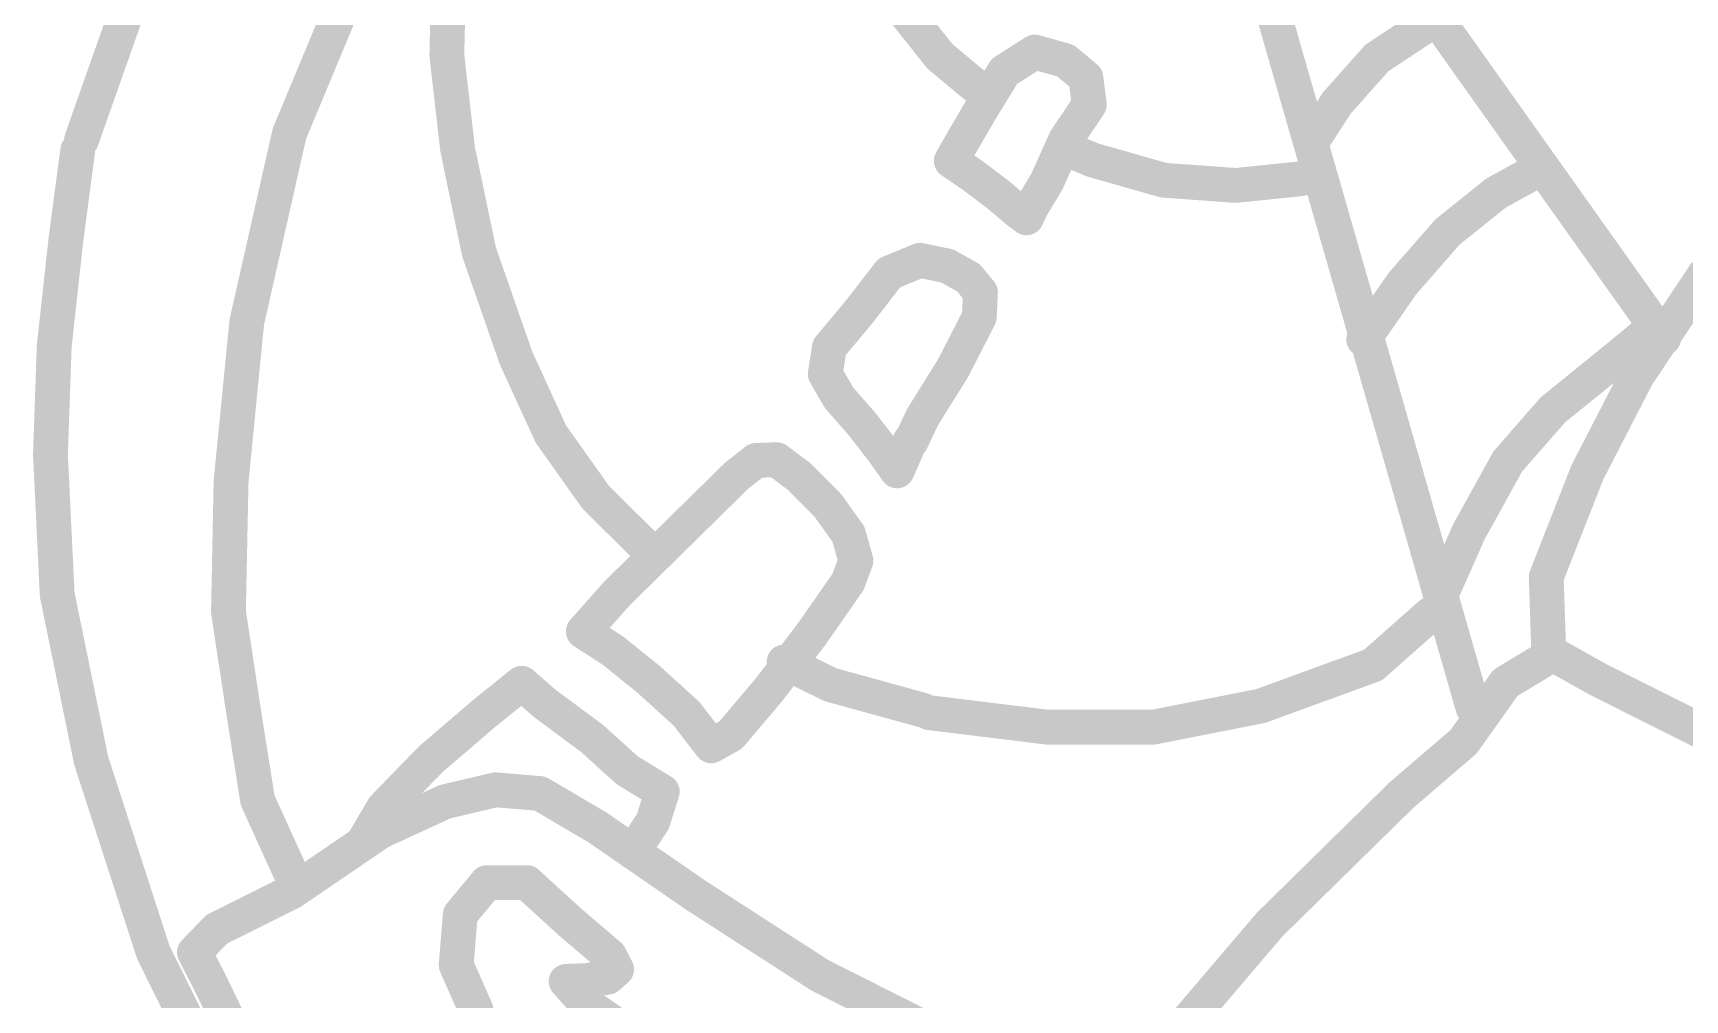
# Model space of a CAD drawing. Extents: x 28 to 177, y 60 to 80.
# Drawn here: x 101.93 to 105.544, y 64.144 to 66.26 of the extents above; entities that cross this region are included whole.
import ezdxf

# ---------------------------------------------------------------- set-up
doc = ezdxf.new("R2010")
doc.units = 0
doc.header["$MEASUREMENT"] = 0
doc.layers.add('MECHANICAL4', color=56, linetype='CONTINUOUS')

msp = doc.modelspace()

# ---------------------------------------------------------------- linework, layer by layer
at = {"layer": 'MECHANICAL4', "const_width": 0.0762}
for points in [[(104.629001, 66.814692), (105.497846, 65.591873)], [(104.512008, 66.762521), (105.0806, 64.783988)], [(102.835672, 66.210617), (102.8414, 66.460896)], [(102.036372, 66.025565), (102.174637, 66.41769)], [(102.491248, 66.039421), (102.619696, 66.347574)], [(103.827237, 66.318224), (103.914778, 66.208178)], [(104.95788, 66.262788), (104.998787, 66.288874)], [(104.870339, 66.204915), (104.95788, 66.262788)], [(102.835672, 66.210617), (102.859408, 66.004369)], [(104.055494, 66.175565), (104.121763, 66.217957)], [(104.121763, 66.217957), (104.188844, 66.199212)], [(103.914778, 66.208178), (103.999043, 66.138062)], [(104.006409, 66.095669), (104.055494, 66.175565)], [(104.188844, 66.199212), (104.23384, 66.161709)], [(104.78281, 66.106274), (104.870339, 66.204915)], [(104.23384, 66.161709), (104.241206, 66.10301)], [(104.18967, 66.026378), (104.241206, 66.10301)], [(104.727997, 66.021488), (104.78281, 66.106274)], [(103.959774, 66.015786), (104.006409, 66.095669)], [(102.397979, 65.626925), (102.491248, 66.039421)], [(102.002018, 65.805461), (102.028193, 66.002743)], [(102.861859, 65.992964), (102.906043, 65.781001)], [(103.939327, 65.979909), (103.959774, 66.015786)], [(104.148763, 65.935078), (104.18967, 66.026378)], [(104.2003, 66.00193), (104.249385, 65.981547)], [(103.939327, 65.979909), (103.985949, 65.948121)], [(104.249385, 65.981547), (104.40402, 65.937516)], [(105.130511, 65.908992), (105.229495, 65.963615)], [(103.985949, 65.948121), (104.039949, 65.907354)], [(104.114397, 65.878017), (104.148763, 65.935078)], [(104.40402, 65.937516), (104.561907, 65.926111)], [(104.561907, 65.926111), (104.704261, 65.94078)], [(104.704261, 65.94078), (104.741904, 65.954648)], [(104.039949, 65.907354), (104.086584, 65.868225)], [(105.024974, 65.824207), (105.130511, 65.908992)], [(104.086584, 65.868225), (104.103767, 65.855182)], [(104.103767, 65.855182), (104.114397, 65.878017)], [(104.925978, 65.710897), (105.024974, 65.824207)], [(101.976657, 65.57394), (102.002018, 65.805461)], [(102.906043, 65.781001), (102.98703, 65.548667)], [(103.803513, 65.734532), (103.870595, 65.762256)], [(103.870595, 65.762256), (103.930323, 65.750026)], [(103.930323, 65.750026), (103.976957, 65.72394)], [(103.73807, 65.649747), (103.803513, 65.734532)], [(103.976957, 65.72394), (104.003132, 65.692139)], [(104.841713, 65.589422), (104.925978, 65.710897)], [(105.438931, 65.5079), (105.591102, 65.736983)], [(104.000681, 65.638342), (104.003132, 65.692139)], [(103.672615, 65.571489), (103.73807, 65.649747)], [(103.943417, 65.526658), (104.000681, 65.638342)], [(102.363626, 65.278018), (102.397979, 65.626925)], [(105.36367, 65.522582), (105.479837, 65.617959)], [(101.968465, 65.336704), (101.976657, 65.57394)], [(103.663623, 65.513615), (103.672615, 65.571489)], [(102.98703, 65.548667), (103.063116, 65.382361)], [(103.876323, 65.419051), (103.943417, 65.526658)], [(105.255682, 65.435345), (105.36367, 65.522582)], [(103.663623, 65.513615), (103.693887, 65.461431)], [(105.330942, 65.298389), (105.438931, 65.5079)], [(103.693887, 65.461431), (103.743798, 65.40437)], [(103.851786, 65.366867), (103.876323, 65.419051)], [(105.156686, 65.322036), (105.255682, 65.435345)], [(103.063116, 65.382361), (103.162113, 65.242953)], [(103.743798, 65.40437), (103.788794, 65.346496)], [(103.788794, 65.346496), (103.820697, 65.301652)], [(103.820697, 65.301652), (103.850148, 65.368505)], [(101.968465, 65.336704), (101.983197, 65.031003)], [(103.469719, 65.291061), (103.512264, 65.324474)], [(103.512264, 65.324474), (103.55726, 65.326113)], [(103.55726, 65.326113), (103.607171, 65.28861)], [(105.071596, 65.16796), (105.156686, 65.322036)], [(102.357898, 64.9935), (102.363626, 65.278018)], [(103.208747, 65.034267), (103.469719, 65.291061)], [(103.607171, 65.28861), (103.669338, 65.225833)], [(105.24095, 65.069319), (105.330942, 65.298389)], [(103.162113, 65.242953), (103.264373, 65.141874)], [(103.669338, 65.225833), (103.714334, 65.16307)], [(103.714334, 65.16307), (103.730704, 65.105183)], [(105.013519, 65.036705), (105.071596, 65.16796)], [(103.713521, 65.058714), (103.730704, 65.105183)], [(103.633346, 64.943779), (103.713521, 65.058714)], [(105.24095, 65.069319), (105.246678, 64.900561)], [(101.983197, 65.031003), (102.057644, 64.667414)], [(103.134287, 64.950294), (103.208747, 65.034267)], [(102.357898, 64.9935), (102.392251, 64.766868)], [(104.86216, 64.876926), (104.987331, 64.987797)], [(103.134287, 64.950294), (103.199743, 64.907902)], [(103.540077, 64.822304), (103.633346, 64.943779)], [(103.199743, 64.907902), (103.277467, 64.845138)], [(103.573618, 64.883454), (103.675066, 64.833721)], [(104.616733, 64.787252), (104.86216, 64.876926)], [(105.151784, 64.837798), (105.255682, 64.900561)], [(105.255682, 64.900561), (105.354666, 64.845138)], [(102.917485, 64.770945), (102.999299, 64.836985)], [(102.999299, 64.836985), (103.050022, 64.792954)], [(103.277467, 64.845138), (103.360093, 64.770132)], [(105.060153, 64.708994), (105.151784, 64.837798)], [(105.354666, 64.845138), (105.637736, 64.703279)], [(103.456626, 64.723663), (103.540077, 64.822304)], [(103.675066, 64.833721), (103.876323, 64.778285)], [(102.392251, 64.766868), (102.421715, 64.581004)], [(102.800493, 64.670678), (102.917485, 64.770945)], [(103.050022, 64.792954), (103.153108, 64.716335)], [(103.360093, 64.770132), (103.414093, 64.700028)], [(103.891055, 64.772583), (104.150401, 64.740782)], [(104.381109, 64.740782), (104.616733, 64.787252)], [(104.150401, 64.740782), (104.381109, 64.740782)], [(103.153108, 64.716335), (103.230832, 64.646218)], [(103.414093, 64.700028), (103.456626, 64.723663)], [(104.924339, 64.592421), (105.060153, 64.708994)], [(102.057644, 64.667414), (102.193458, 64.248391)], [(102.69742, 64.564697), (102.800493, 64.670678)], [(103.230832, 64.646218), (103.306918, 64.599749)], [(102.831582, 64.57774), (102.942034, 64.603826)], [(102.942034, 64.603826), (103.039393, 64.595672)], [(103.039393, 64.595672), (103.165377, 64.521491)], [(103.286458, 64.534534), (103.306918, 64.599749)], [(104.748444, 64.419587), (104.924339, 64.592421)], [(102.421715, 64.581004), (102.503516, 64.400841)], [(102.658151, 64.497857), (102.69742, 64.564697)], [(102.690054, 64.512525), (102.831582, 64.57774)], [(102.496163, 64.380458), (102.690054, 64.512525)], [(103.165377, 64.521491), (103.380553, 64.373117)], [(103.242288, 64.467694), (103.286458, 64.534534)], [(104.636367, 64.309541), (104.748444, 64.419587)], [(102.332536, 64.298937), (102.496163, 64.380458)], [(102.865136, 64.330737), (102.923213, 64.400841)], [(102.923213, 64.400841), (103.010754, 64.400841)], [(103.010754, 64.400841), (103.106474, 64.313605)], [(103.380553, 64.373117), (103.652168, 64.197845)], [(102.856132, 64.220679), (102.865136, 64.330737)], [(102.283451, 64.248391), (102.332536, 64.298937)], [(103.106474, 64.313605), (103.191564, 64.241063)], [(104.433472, 64.071492), (104.636367, 64.309541)], [(102.193458, 64.248391), (102.370992, 63.888879)], [(102.283451, 64.248391), (102.316991, 64.183176)], [(103.191564, 64.241063), (103.207109, 64.2109)], [(102.856132, 64.220679), (102.899489, 64.122038)], [(103.096657, 64.184814), (103.141653, 64.18644)], [(103.096657, 64.184814), (103.142478, 64.133443)], [(103.141653, 64.18644), (103.187475, 64.193781)], [(103.187475, 64.193781), (103.207109, 64.2109)], [(103.652168, 64.197845), (104.00477, 64.020134)], [(102.316991, 64.183176), (102.363626, 64.086986)], [(103.142478, 64.133443), (103.227556, 64.074756)]]:
    msp.add_lwpolyline(points, dxfattribs=at)
at = {"layer": 'MECHANICAL4'}
for points, const_width in [([(104.979737, 66.288874, 1), (105.017837, 66.288874, 1)], 0.0381), ([(104.979742, 66.288879, 1), (105.017832, 66.288879, 1)], 0.038092), ([(104.93883, 66.262788, 1), (104.97693, 66.262788, 1)], 0.0381), ([(104.93883, 66.262788, 1), (104.97693, 66.262788, 1)], 0.0381), ([(104.93883, 66.262788, 1), (104.97693, 66.262788, 1)], 0.0381), ([(104.93883, 66.262788, 1), (104.97693, 66.262788, 1)], 0.0381), ([(102.816622, 66.210617, 1), (102.854722, 66.210617, 1)], 0.0381), ([(102.816622, 66.210617, 1), (102.854722, 66.210617, 1)], 0.0381), ([(102.816622, 66.210617, 1), (102.854722, 66.210617, 1)], 0.0381), ([(102.816622, 66.210617, 1), (102.854722, 66.210617, 1)], 0.0381), ([(104.102713, 66.217957, 1), (104.140813, 66.217957, 1)], 0.0381), ([(104.102713, 66.217957, 1), (104.140813, 66.217957, 1)], 0.0381), ([(104.102713, 66.217957, 1), (104.140813, 66.217957, 1)], 0.0381), ([(104.102713, 66.217957, 1), (104.140813, 66.217957, 1)], 0.0381), ([(103.895728, 66.208178, 1), (103.933828, 66.208178, 1)], 0.0381), ([(103.895728, 66.208178, 1), (103.933828, 66.208178, 1)], 0.0381), ([(103.895728, 66.208178, 1), (103.933828, 66.208178, 1)], 0.0381), ([(103.895728, 66.208178, 1), (103.933828, 66.208178, 1)], 0.0381), ([(104.036444, 66.175565, 1), (104.074544, 66.175565, 1)], 0.0381), ([(104.036444, 66.175565, 1), (104.074544, 66.175565, 1)], 0.0381), ([(104.036444, 66.175565, 1), (104.074544, 66.175565, 1)], 0.0381), ([(104.036444, 66.175565, 1), (104.074544, 66.175565, 1)], 0.0381), ([(104.169794, 66.199212, 1), (104.207894, 66.199212, 1)], 0.0381), ([(104.169794, 66.199212, 1), (104.207894, 66.199212, 1)], 0.0381), ([(104.169794, 66.199212, 1), (104.207894, 66.199212, 1)], 0.0381), ([(104.169794, 66.199212, 1), (104.207894, 66.199212, 1)], 0.0381), ([(104.851289, 66.204915, 1), (104.889389, 66.204915, 1)], 0.0381), ([(104.851289, 66.204915, 1), (104.889389, 66.204915, 1)], 0.0381), ([(104.851289, 66.204915, 1), (104.889389, 66.204915, 1)], 0.0381), ([(104.851289, 66.204915, 1), (104.889389, 66.204915, 1)], 0.0381), ([(103.979993, 66.138062, 1), (104.018093, 66.138062, 1)], 0.0381), ([(103.979993, 66.138062, 1), (104.018093, 66.138062, 1)], 0.0381), ([(104.21479, 66.161709, 1), (104.25289, 66.161709, 1)], 0.0381), ([(104.21479, 66.161709, 1), (104.25289, 66.161709, 1)], 0.0381), ([(104.21479, 66.161709, 1), (104.25289, 66.161709, 1)], 0.0381), ([(104.21479, 66.161709, 1), (104.25289, 66.161709, 1)], 0.0381), ([(104.222156, 66.10301, 1), (104.260256, 66.10301, 1)], 0.0381), ([(104.222156, 66.10301, 1), (104.260256, 66.10301, 1)], 0.0381), ([(104.222156, 66.10301, 1), (104.260256, 66.10301, 1)], 0.0381), ([(104.222156, 66.10301, 1), (104.260256, 66.10301, 1)], 0.0381), ([(104.76376, 66.106274, 1), (104.80186, 66.106274, 1)], 0.0381), ([(104.76376, 66.106274, 1), (104.80186, 66.106274, 1)], 0.0381), ([(104.76376, 66.106274, 1), (104.80186, 66.106274, 1)], 0.0381), ([(104.76376, 66.106274, 1), (104.80186, 66.106274, 1)], 0.0381), ([(103.987359, 66.095669, 1), (104.025459, 66.095669, 1)], 0.0381), ([(103.987359, 66.095669, 1), (104.025459, 66.095669, 1)], 0.0381), ([(103.987359, 66.095669, 1), (104.025459, 66.095669, 1)], 0.0381), ([(103.987359, 66.095669, 1), (104.025459, 66.095669, 1)], 0.0381), ([(102.472198, 66.039421, 1), (102.510298, 66.039421, 1)], 0.0381), ([(102.472198, 66.039421, 1), (102.510298, 66.039421, 1)], 0.0381), ([(102.472198, 66.039421, 1), (102.510298, 66.039421, 1)], 0.0381), ([(102.472198, 66.039421, 1), (102.510298, 66.039421, 1)], 0.0381), ([(102.009143, 66.002743, 1), (102.047243, 66.002743, 1)], 0.0381), ([(102.009143, 66.002743, 1), (102.047243, 66.002743, 1)], 0.0381), ([(102.017322, 66.025565, 1), (102.055422, 66.025565, 1)], 0.0381), ([(102.017322, 66.025565, 1), (102.055422, 66.025565, 1)], 0.0381), ([(102.840358, 66.004369, 1), (102.878458, 66.004369, 1)], 0.0381), ([(102.840358, 66.004369, 1), (102.878458, 66.004369, 1)], 0.0381), ([(102.842809, 65.992964, 1), (102.880909, 65.992964, 1)], 0.0381), ([(102.842814, 65.992957, 1), (102.880904, 65.992957, 1)], 0.038092), ([(103.940724, 66.015786, 1), (103.978824, 66.015786, 1)], 0.0381), ([(103.940724, 66.015786, 1), (103.978824, 66.015786, 1)], 0.0381), ([(103.940724, 66.015786, 1), (103.978824, 66.015786, 1)], 0.0381), ([(103.940724, 66.015786, 1), (103.978824, 66.015786, 1)], 0.0381), ([(104.17062, 66.026378, 1), (104.20872, 66.026378, 1)], 0.0381), ([(104.17062, 66.026378, 1), (104.20872, 66.026378, 1)], 0.0381), ([(104.17062, 66.026378, 1), (104.20872, 66.026378, 1)], 0.0381), ([(104.17062, 66.026378, 1), (104.20872, 66.026378, 1)], 0.0381), ([(104.18125, 66.00193, 1), (104.21935, 66.00193, 1)], 0.0381), ([(104.18125, 66.00193, 1), (104.21935, 66.00193, 1)], 0.0381), ([(104.708947, 66.021488, 1), (104.747047, 66.021488, 1)], 0.0381), ([(104.708947, 66.021488, 1), (104.747047, 66.021488, 1)], 0.0381), ([(103.920277, 65.979909, 1), (103.958377, 65.979909, 1)], 0.0381), ([(103.920277, 65.979909, 1), (103.958377, 65.979909, 1)], 0.0381), ([(103.920277, 65.979909, 1), (103.958377, 65.979909, 1)], 0.0381), ([(103.920277, 65.979909, 1), (103.958377, 65.979909, 1)], 0.0381), ([(104.230335, 65.981547, 1), (104.268435, 65.981547, 1)], 0.0381), ([(104.230335, 65.981547, 1), (104.268435, 65.981547, 1)], 0.0381), ([(104.230335, 65.981547, 1), (104.268435, 65.981547, 1)], 0.0381), ([(104.230335, 65.981547, 1), (104.268435, 65.981547, 1)], 0.0381), ([(105.210445, 65.963615, 1), (105.248545, 65.963615, 1)], 0.0381), ([(105.210445, 65.963615, 1), (105.248545, 65.963615, 1)], 0.0381), ([(103.966899, 65.948121, 1), (104.004999, 65.948121, 1)], 0.0381), ([(103.966899, 65.948121, 1), (104.004999, 65.948121, 1)], 0.0381), ([(103.966899, 65.948121, 1), (104.004999, 65.948121, 1)], 0.0381), ([(103.966899, 65.948121, 1), (104.004999, 65.948121, 1)], 0.0381), ([(104.129713, 65.935078, 1), (104.167813, 65.935078, 1)], 0.0381), ([(104.129713, 65.935078, 1), (104.167813, 65.935078, 1)], 0.0381), ([(104.129713, 65.935078, 1), (104.167813, 65.935078, 1)], 0.0381), ([(104.129713, 65.935078, 1), (104.167813, 65.935078, 1)], 0.0381), ([(104.38497, 65.937516, 1), (104.42307, 65.937516, 1)], 0.0381), ([(104.38497, 65.937516, 1), (104.42307, 65.937516, 1)], 0.0381), ([(104.384975, 65.937521, 1), (104.423065, 65.937521, 1)], 0.038092), ([(104.384975, 65.937521, 1), (104.423065, 65.937521, 1)], 0.038092), ([(104.542857, 65.926111, 1), (104.580957, 65.926111, 1)], 0.0381), ([(104.542857, 65.926111, 1), (104.580957, 65.926111, 1)], 0.0381), ([(104.542857, 65.926111, 1), (104.580957, 65.926111, 1)], 0.0381), ([(104.542857, 65.926111, 1), (104.580957, 65.926111, 1)], 0.0381), ([(104.685211, 65.94078, 1), (104.723311, 65.94078, 1)], 0.0381), ([(104.685211, 65.94078, 1), (104.723311, 65.94078, 1)], 0.0381), ([(104.685211, 65.94078, 1), (104.723311, 65.94078, 1)], 0.0381), ([(104.685211, 65.94078, 1), (104.723311, 65.94078, 1)], 0.0381), ([(104.722854, 65.954648, 1), (104.760954, 65.954648, 1)], 0.0381), ([(104.722854, 65.954636, 1), (104.760954, 65.954636, 1)], 0.0381), ([(104.020899, 65.907354, 1), (104.058999, 65.907354, 1)], 0.0381), ([(104.020899, 65.907354, 1), (104.058999, 65.907354, 1)], 0.0381), ([(104.020904, 65.907359, 1), (104.058994, 65.907359, 1)], 0.038092), ([(104.020904, 65.907359, 1), (104.058994, 65.907359, 1)], 0.038092), ([(105.111461, 65.908992, 1), (105.149561, 65.908992, 1)], 0.0381), ([(105.111461, 65.908992, 1), (105.149561, 65.908992, 1)], 0.0381), ([(105.111461, 65.908992, 1), (105.149561, 65.908992, 1)], 0.0381), ([(105.111461, 65.908992, 1), (105.149561, 65.908992, 1)], 0.0381), ([(104.067534, 65.868225, 1), (104.105634, 65.868225, 1)], 0.0381), ([(104.067534, 65.868225, 1), (104.105634, 65.868225, 1)], 0.0381), ([(104.067534, 65.868225, 1), (104.105634, 65.868225, 1)], 0.0381), ([(104.067534, 65.868225, 1), (104.105634, 65.868225, 1)], 0.0381), ([(104.084717, 65.855182, 1), (104.122817, 65.855182, 1)], 0.0381), ([(104.084717, 65.855182, 1), (104.122817, 65.855182, 1)], 0.0381), ([(104.084717, 65.855182, 1), (104.122817, 65.855182, 1)], 0.0381), ([(104.084717, 65.855182, 1), (104.122817, 65.855182, 1)], 0.0381), ([(104.095347, 65.878017, 1), (104.133447, 65.878017, 1)], 0.0381), ([(104.095347, 65.878017, 1), (104.133447, 65.878017, 1)], 0.0381), ([(104.095347, 65.878017, 1), (104.133447, 65.878017, 1)], 0.0381), ([(104.095347, 65.878017, 1), (104.133447, 65.878017, 1)], 0.0381), ([(105.005924, 65.824207, 1), (105.044024, 65.824207, 1)], 0.0381), ([(105.005924, 65.824207, 1), (105.044024, 65.824207, 1)], 0.0381), ([(105.005924, 65.824207, 1), (105.044024, 65.824207, 1)], 0.0381), ([(105.005924, 65.824207, 1), (105.044024, 65.824207, 1)], 0.0381), ([(101.982968, 65.805461, 1), (102.021068, 65.805461, 1)], 0.0381), ([(101.982968, 65.805461, 1), (102.021068, 65.805461, 1)], 0.0381), ([(101.982968, 65.805461, 1), (102.021068, 65.805461, 1)], 0.0381), ([(101.982968, 65.805461, 1), (102.021068, 65.805461, 1)], 0.0381), ([(102.886993, 65.781001, 1), (102.925093, 65.781001, 1)], 0.0381), ([(102.886993, 65.781001, 1), (102.925093, 65.781001, 1)], 0.0381), ([(102.886993, 65.781001, 1), (102.925093, 65.781001, 1)], 0.0381), ([(102.886993, 65.781001, 1), (102.925093, 65.781001, 1)], 0.0381), ([(103.851545, 65.762256, 1), (103.889645, 65.762256, 1)], 0.0381), ([(103.851545, 65.762256, 1), (103.889645, 65.762256, 1)], 0.0381), ([(103.851545, 65.762256, 1), (103.889645, 65.762256, 1)], 0.0381), ([(103.851545, 65.762256, 1), (103.889645, 65.762256, 1)], 0.0381), ([(103.911273, 65.750026, 1), (103.949373, 65.750026, 1)], 0.0381), ([(103.911273, 65.750026, 1), (103.949373, 65.750026, 1)], 0.0381), ([(103.911273, 65.750026, 1), (103.949373, 65.750026, 1)], 0.0381), ([(103.911273, 65.750026, 1), (103.949373, 65.750026, 1)], 0.0381), ([(103.784464, 65.734532, 1), (103.822564, 65.734532, 1)], 0.0381), ([(103.784464, 65.734532, 1), (103.822564, 65.734532, 1)], 0.0381), ([(103.784464, 65.734532, 1), (103.822564, 65.734532, 1)], 0.0381), ([(103.784464, 65.734532, 1), (103.822564, 65.734532, 1)], 0.0381), ([(103.957907, 65.72394, 1), (103.996007, 65.72394, 1)], 0.0381), ([(103.957907, 65.72394, 1), (103.996007, 65.72394, 1)], 0.0381), ([(103.957907, 65.72394, 1), (103.996007, 65.72394, 1)], 0.0381), ([(103.957907, 65.72394, 1), (103.996007, 65.72394, 1)], 0.0381), ([(104.906928, 65.710897, 1), (104.945028, 65.710897, 1)], 0.0381), ([(104.906928, 65.710897, 1), (104.945028, 65.710897, 1)], 0.0381), ([(104.906928, 65.710897, 1), (104.945028, 65.710897, 1)], 0.0381), ([(104.906928, 65.710897, 1), (104.945028, 65.710897, 1)], 0.0381), ([(103.984082, 65.692139, 1), (104.022182, 65.692139, 1)], 0.0381), ([(103.984082, 65.692139, 1), (104.022182, 65.692139, 1)], 0.0381), ([(103.984082, 65.692139, 1), (104.022182, 65.692139, 1)], 0.0381), ([(103.984082, 65.692139, 1), (104.022182, 65.692139, 1)], 0.0381), ([(103.71902, 65.649747, 1), (103.75712, 65.649747, 1)], 0.0381), ([(103.71902, 65.649747, 1), (103.75712, 65.649747, 1)], 0.0381), ([(103.71902, 65.649747, 1), (103.75712, 65.649747, 1)], 0.0381), ([(103.71902, 65.649747, 1), (103.75712, 65.649747, 1)], 0.0381), ([(103.981631, 65.638342, 1), (104.019731, 65.638342, 1)], 0.0381), ([(103.981631, 65.638342, 1), (104.019731, 65.638342, 1)], 0.0381), ([(103.981631, 65.638342, 1), (104.019731, 65.638342, 1)], 0.0381), ([(103.981631, 65.638342, 1), (104.019731, 65.638342, 1)], 0.0381), ([(102.378929, 65.626925, 1), (102.417029, 65.626925, 1)], 0.0381), ([(102.378929, 65.626925, 1), (102.417029, 65.626925, 1)], 0.0381), ([(102.378929, 65.626925, 1), (102.417029, 65.626925, 1)], 0.0381), ([(102.378929, 65.626925, 1), (102.417029, 65.626925, 1)], 0.0381), ([(105.460787, 65.617959, 1), (105.498887, 65.617959, 1)], 0.0381), ([(105.460787, 65.617959, 1), (105.498887, 65.617959, 1)], 0.0381), ([(101.957607, 65.57394, 1), (101.995707, 65.57394, 1)], 0.0381), ([(101.957607, 65.57394, 1), (101.995707, 65.57394, 1)], 0.0381), ([(101.957607, 65.57394, 1), (101.995707, 65.57394, 1)], 0.0381), ([(101.957607, 65.57394, 1), (101.995707, 65.57394, 1)], 0.0381), ([(103.653565, 65.571489, 1), (103.691665, 65.571489, 1)], 0.0381), ([(103.653565, 65.571489, 1), (103.691665, 65.571489, 1)], 0.0381), ([(103.653565, 65.571489, 1), (103.691665, 65.571489, 1)], 0.0381), ([(103.653565, 65.571489, 1), (103.691665, 65.571489, 1)], 0.0381), ([(104.822663, 65.589422, 1), (104.860763, 65.589422, 1)], 0.0381), ([(104.822663, 65.589422, 1), (104.860763, 65.589422, 1)], 0.0381), ([(105.478796, 65.591873, 1), (105.516896, 65.591873, 1)], 0.0381), ([(105.478796, 65.591873, 1), (105.516896, 65.591873, 1)], 0.0381), ([(102.96798, 65.548667, 1), (103.00608, 65.548667, 1)], 0.0381), ([(102.96798, 65.548667, 1), (103.00608, 65.548667, 1)], 0.0381), ([(102.96798, 65.548667, 1), (103.00608, 65.548667, 1)], 0.0381), ([(102.96798, 65.548667, 1), (103.00608, 65.548667, 1)], 0.0381), ([(103.924367, 65.526658, 1), (103.962467, 65.526658, 1)], 0.0381), ([(103.924367, 65.526658, 1), (103.962467, 65.526658, 1)], 0.0381), ([(103.924367, 65.526658, 1), (103.962467, 65.526658, 1)], 0.0381), ([(103.924367, 65.526658, 1), (103.962467, 65.526658, 1)], 0.0381), ([(105.34462, 65.522582, 1), (105.38272, 65.522582, 1)], 0.0381), ([(105.34462, 65.522582, 1), (105.38272, 65.522582, 1)], 0.0381), ([(105.34462, 65.522582, 1), (105.38272, 65.522582, 1)], 0.0381), ([(105.34462, 65.522582, 1), (105.38272, 65.522582, 1)], 0.0381), ([(103.644573, 65.513615, 1), (103.682673, 65.513615, 1)], 0.0381), ([(103.644573, 65.513615, 1), (103.682673, 65.513615, 1)], 0.0381), ([(103.644573, 65.513615, 1), (103.682673, 65.513615, 1)], 0.0381), ([(103.644573, 65.513615, 1), (103.682673, 65.513615, 1)], 0.0381), ([(105.419881, 65.5079, 1), (105.457981, 65.5079, 1)], 0.0381), ([(105.419881, 65.5079, 1), (105.457981, 65.5079, 1)], 0.0381), ([(105.419881, 65.5079, 1), (105.457981, 65.5079, 1)], 0.0381), ([(105.419881, 65.5079, 1), (105.457981, 65.5079, 1)], 0.0381), ([(103.674837, 65.461431, 1), (103.712937, 65.461431, 1)], 0.0381), ([(103.674837, 65.461431, 1), (103.712937, 65.461431, 1)], 0.0381), ([(103.674837, 65.461431, 1), (103.712937, 65.461431, 1)], 0.0381), ([(103.674837, 65.461431, 1), (103.712937, 65.461431, 1)], 0.0381), ([(103.85727, 65.419044, 1), (103.895375, 65.419044, 1)], 0.038108), ([(103.85727, 65.419044, 1), (103.895375, 65.419044, 1)], 0.038108), ([(103.857273, 65.419051, 1), (103.895373, 65.419051, 1)], 0.0381), ([(103.857273, 65.419051, 1), (103.895373, 65.419051, 1)], 0.0381), ([(105.236632, 65.435345, 1), (105.274732, 65.435345, 1)], 0.0381), ([(105.236632, 65.435345, 1), (105.274732, 65.435345, 1)], 0.0381), ([(105.236632, 65.435345, 1), (105.274732, 65.435345, 1)], 0.0381), ([(105.236632, 65.435345, 1), (105.274732, 65.435345, 1)], 0.0381), ([(103.044066, 65.382361, 1), (103.082166, 65.382361, 1)], 0.0381), ([(103.044066, 65.382361, 1), (103.082166, 65.382361, 1)], 0.0381), ([(103.044066, 65.382361, 1), (103.082166, 65.382361, 1)], 0.0381), ([(103.044066, 65.382361, 1), (103.082166, 65.382361, 1)], 0.0381), ([(103.724748, 65.40437, 1), (103.762848, 65.40437, 1)], 0.0381), ([(103.724748, 65.40437, 1), (103.762848, 65.40437, 1)], 0.0381), ([(103.724748, 65.40437, 1), (103.762848, 65.40437, 1)], 0.0381), ([(103.724748, 65.40437, 1), (103.762848, 65.40437, 1)], 0.0381), ([(103.769744, 65.346496, 1), (103.807844, 65.346496, 1)], 0.0381), ([(103.769744, 65.346496, 1), (103.807844, 65.346496, 1)], 0.0381), ([(103.769744, 65.346496, 1), (103.807844, 65.346496, 1)], 0.0381), ([(103.769744, 65.346496, 1), (103.807844, 65.346496, 1)], 0.0381), ([(103.831098, 65.368505, 1), (103.869198, 65.368505, 1)], 0.0381), ([(103.831098, 65.368505, 1), (103.869198, 65.368505, 1)], 0.0381), ([(103.832736, 65.366867, 1), (103.870836, 65.366867, 1)], 0.0381), ([(103.832736, 65.366867, 1), (103.870836, 65.366867, 1)], 0.0381), ([(101.949415, 65.336704, 1), (101.987515, 65.336704, 1)], 0.0381), ([(101.949415, 65.336704, 1), (101.987515, 65.336704, 1)], 0.0381), ([(101.949415, 65.336704, 1), (101.987515, 65.336704, 1)], 0.0381), ([(101.949415, 65.336704, 1), (101.987515, 65.336704, 1)], 0.0381), ([(103.493214, 65.324474, 1), (103.531314, 65.324474, 1)], 0.0381), ([(103.493214, 65.324474, 1), (103.531314, 65.324474, 1)], 0.0381), ([(103.493214, 65.324474, 1), (103.531314, 65.324474, 1)], 0.0381), ([(103.493214, 65.324474, 1), (103.531314, 65.324474, 1)], 0.0381), ([(103.53821, 65.326113, 1), (103.57631, 65.326113, 1)], 0.0381), ([(103.53821, 65.326113, 1), (103.57631, 65.326113, 1)], 0.0381), ([(103.53821, 65.326113, 1), (103.57631, 65.326113, 1)], 0.0381), ([(103.53821, 65.326113, 1), (103.57631, 65.326113, 1)], 0.0381), ([(105.137636, 65.322036, 1), (105.175736, 65.322036, 1)], 0.0381), ([(105.137636, 65.322036, 1), (105.175736, 65.322036, 1)], 0.0381), ([(105.137636, 65.322036, 1), (105.175736, 65.322036, 1)], 0.0381), ([(105.137636, 65.322036, 1), (105.175736, 65.322036, 1)], 0.0381), ([(102.344576, 65.278018, 1), (102.382676, 65.278018, 1)], 0.0381), ([(102.344576, 65.278018, 1), (102.382676, 65.278018, 1)], 0.0381), ([(102.344576, 65.278018, 1), (102.382676, 65.278018, 1)], 0.0381), ([(102.344576, 65.278018, 1), (102.382676, 65.278018, 1)], 0.0381), ([(103.450669, 65.291061, 1), (103.488769, 65.291061, 1)], 0.0381), ([(103.450669, 65.291061, 1), (103.488769, 65.291061, 1)], 0.0381), ([(103.450669, 65.291061, 1), (103.488769, 65.291061, 1)], 0.0381), ([(103.450669, 65.291061, 1), (103.488769, 65.291061, 1)], 0.0381), ([(103.588121, 65.28861, 1), (103.626221, 65.28861, 1)], 0.0381), ([(103.588121, 65.28861, 1), (103.626221, 65.28861, 1)], 0.0381), ([(103.588121, 65.28861, 1), (103.626221, 65.28861, 1)], 0.0381), ([(103.588121, 65.28861, 1), (103.626221, 65.28861, 1)], 0.0381), ([(103.801647, 65.301652, 1), (103.839747, 65.301652, 1)], 0.0381), ([(103.801647, 65.301652, 1), (103.839747, 65.301652, 1)], 0.0381), ([(103.801647, 65.301652, 1), (103.839747, 65.301652, 1)], 0.0381), ([(103.801647, 65.301652, 1), (103.839747, 65.301652, 1)], 0.0381), ([(105.311892, 65.298389, 1), (105.349992, 65.298389, 1)], 0.0381), ([(105.311892, 65.298389, 1), (105.349992, 65.298389, 1)], 0.0381), ([(105.311892, 65.298389, 1), (105.349992, 65.298389, 1)], 0.0381), ([(105.311892, 65.298389, 1), (105.349992, 65.298389, 1)], 0.0381), ([(103.143063, 65.242953, 1), (103.181163, 65.242953, 1)], 0.0381), ([(103.143063, 65.242953, 1), (103.181163, 65.242953, 1)], 0.0381), ([(103.143063, 65.242953, 1), (103.181163, 65.242953, 1)], 0.0381), ([(103.143063, 65.242953, 1), (103.181163, 65.242953, 1)], 0.0381), ([(103.650288, 65.225833, 1), (103.688388, 65.225833, 1)], 0.0381), ([(103.650288, 65.225833, 1), (103.688388, 65.225833, 1)], 0.0381), ([(103.650288, 65.225833, 1), (103.688388, 65.225833, 1)], 0.0381), ([(103.650288, 65.225833, 1), (103.688388, 65.225833, 1)], 0.0381), ([(103.695284, 65.16307, 1), (103.733384, 65.16307, 1)], 0.0381), ([(103.695284, 65.16307, 1), (103.733384, 65.16307, 1)], 0.0381), ([(103.695284, 65.16307, 1), (103.733384, 65.16307, 1)], 0.0381), ([(103.695284, 65.16307, 1), (103.733384, 65.16307, 1)], 0.0381), ([(105.052546, 65.16796, 1), (105.090646, 65.16796, 1)], 0.0381), ([(105.052546, 65.16796, 1), (105.090646, 65.16796, 1)], 0.0381), ([(105.052546, 65.16796, 1), (105.090646, 65.16796, 1)], 0.0381), ([(105.052546, 65.16796, 1), (105.090646, 65.16796, 1)], 0.0381), ([(103.245323, 65.141874, 1), (103.283423, 65.141874, 1)], 0.0381), ([(103.245323, 65.141874, 1), (103.283423, 65.141874, 1)], 0.0381), ([(103.711654, 65.105183, 1), (103.749754, 65.105183, 1)], 0.0381), ([(103.711654, 65.105183, 1), (103.749754, 65.105183, 1)], 0.0381), ([(103.711654, 65.105183, 1), (103.749754, 65.105183, 1)], 0.0381), ([(103.711654, 65.105183, 1), (103.749754, 65.105183, 1)], 0.0381), ([(103.694471, 65.058714, 1), (103.732571, 65.058714, 1)], 0.0381), ([(103.694471, 65.058714, 1), (103.732571, 65.058714, 1)], 0.0381), ([(103.694471, 65.058714, 1), (103.732571, 65.058714, 1)], 0.0381), ([(103.694471, 65.058714, 1), (103.732571, 65.058714, 1)], 0.0381), ([(105.2219, 65.069319, 1), (105.26, 65.069319, 1)], 0.0381), ([(105.2219, 65.069319, 1), (105.26, 65.069319, 1)], 0.0381), ([(105.2219, 65.069319, 1), (105.26, 65.069319, 1)], 0.0381), ([(105.2219, 65.069319, 1), (105.26, 65.069319, 1)], 0.0381), ([(101.964147, 65.031003, 1), (102.002247, 65.031003, 1)], 0.0381), ([(101.964147, 65.031003, 1), (102.002247, 65.031003, 1)], 0.0381), ([(101.964147, 65.031003, 1), (102.002247, 65.031003, 1)], 0.0381), ([(101.964147, 65.031003, 1), (102.002247, 65.031003, 1)], 0.0381), ([(103.189697, 65.034267, 1), (103.227797, 65.034267, 1)], 0.0381), ([(103.189697, 65.034267, 1), (103.227797, 65.034267, 1)], 0.0381), ([(103.189697, 65.034267, 1), (103.227797, 65.034267, 1)], 0.0381), ([(103.189697, 65.034267, 1), (103.227797, 65.034267, 1)], 0.0381), ([(104.994469, 65.036705, 1), (105.032569, 65.036705, 1)], 0.0381), ([(104.994469, 65.036705, 1), (105.032569, 65.036705, 1)], 0.0381), ([(102.338848, 64.9935, 1), (102.376948, 64.9935, 1)], 0.0381), ([(102.338848, 64.9935, 1), (102.376948, 64.9935, 1)], 0.0381), ([(102.338848, 64.9935, 1), (102.376948, 64.9935, 1)], 0.0381), ([(102.338848, 64.9935, 1), (102.376948, 64.9935, 1)], 0.0381), ([(104.968281, 64.987797, 1), (105.006381, 64.987797, 1)], 0.0381), ([(104.968281, 64.987797, 1), (105.006381, 64.987797, 1)], 0.0381), ([(103.115237, 64.950294, 1), (103.153337, 64.950294, 1)], 0.0381), ([(103.115237, 64.950294, 1), (103.153337, 64.950294, 1)], 0.0381), ([(103.115237, 64.950294, 1), (103.153337, 64.950294, 1)], 0.0381), ([(103.115237, 64.950294, 1), (103.153337, 64.950294, 1)], 0.0381), ([(103.614296, 64.943779, 1), (103.652396, 64.943779, 1)], 0.0381), ([(103.614296, 64.943779, 1), (103.652396, 64.943779, 1)], 0.0381), ([(103.614296, 64.943779, 1), (103.652396, 64.943779, 1)], 0.0381), ([(103.614296, 64.943779, 1), (103.652396, 64.943779, 1)], 0.0381), ([(103.180693, 64.907902, 1), (103.218793, 64.907902, 1)], 0.0381), ([(103.180693, 64.907902, 1), (103.218793, 64.907902, 1)], 0.0381), ([(103.180693, 64.907902, 1), (103.218793, 64.907902, 1)], 0.0381), ([(103.180693, 64.907902, 1), (103.218793, 64.907902, 1)], 0.0381), ([(103.554566, 64.883447, 1), (103.592671, 64.883447, 1)], 0.038108), ([(103.554568, 64.883454, 1), (103.592668, 64.883454, 1)], 0.0381), ([(104.84311, 64.876926, 1), (104.88121, 64.876926, 1)], 0.0381), ([(104.84311, 64.876926, 1), (104.88121, 64.876926, 1)], 0.0381), ([(104.84311, 64.876926, 1), (104.88121, 64.876926, 1)], 0.0381), ([(104.84311, 64.876926, 1), (104.88121, 64.876926, 1)], 0.0381), ([(105.227628, 64.900561, 1), (105.265728, 64.900561, 1)], 0.0381), ([(105.227633, 64.900566, 1), (105.265723, 64.900566, 1)], 0.038092), ([(105.236632, 64.900561, 1), (105.274732, 64.900561, 1)], 0.0381), ([(105.236632, 64.900561, 1), (105.274732, 64.900561, 1)], 0.0381), ([(105.236637, 64.900566, 1), (105.274727, 64.900566, 1)], 0.038092), ([(105.236637, 64.900566, 1), (105.274727, 64.900566, 1)], 0.038092), ([(102.980249, 64.836985, 1), (103.018349, 64.836985, 1)], 0.0381), ([(102.980249, 64.836985, 1), (103.018349, 64.836985, 1)], 0.0381), ([(102.980249, 64.836985, 1), (103.018349, 64.836985, 1)], 0.0381), ([(102.980249, 64.836985, 1), (103.018349, 64.836985, 1)], 0.0381), ([(103.258417, 64.845138, 1), (103.296517, 64.845138, 1)], 0.0381), ([(103.258417, 64.845138, 1), (103.296517, 64.845138, 1)], 0.0381), ([(103.258417, 64.845138, 1), (103.296517, 64.845138, 1)], 0.0381), ([(103.258417, 64.845138, 1), (103.296517, 64.845138, 1)], 0.0381), ([(105.132734, 64.837798, 1), (105.170834, 64.837798, 1)], 0.0381), ([(105.132734, 64.837798, 1), (105.170834, 64.837798, 1)], 0.0381), ([(105.132734, 64.837798, 1), (105.170834, 64.837798, 1)], 0.0381), ([(105.132734, 64.837798, 1), (105.170834, 64.837798, 1)], 0.0381), ([(105.335616, 64.845138, 1), (105.373716, 64.845138, 1)], 0.0381), ([(105.335616, 64.845138, 1), (105.373716, 64.845138, 1)], 0.0381), ([(105.335616, 64.845138, 1), (105.373716, 64.845138, 1)], 0.0381), ([(105.335616, 64.845138, 1), (105.373716, 64.845138, 1)], 0.0381), ([(103.521027, 64.822304, 1), (103.559127, 64.822304, 1)], 0.0381), ([(103.521027, 64.822304, 1), (103.559127, 64.822304, 1)], 0.0381), ([(103.521027, 64.822304, 1), (103.559127, 64.822304, 1)], 0.0381), ([(103.521027, 64.822304, 1), (103.559127, 64.822304, 1)], 0.0381), ([(103.656016, 64.833721, 1), (103.694116, 64.833721, 1)], 0.0381), ([(103.656016, 64.833721, 1), (103.694116, 64.833721, 1)], 0.0381), ([(103.656016, 64.833721, 1), (103.694116, 64.833721, 1)], 0.0381), ([(103.656016, 64.833721, 1), (103.694116, 64.833721, 1)], 0.0381), ([(102.373201, 64.766868, 1), (102.411301, 64.766868, 1)], 0.0381), ([(102.373201, 64.766868, 1), (102.411301, 64.766868, 1)], 0.0381), ([(102.373201, 64.766868, 1), (102.411301, 64.766868, 1)], 0.0381), ([(102.373201, 64.766868, 1), (102.411301, 64.766868, 1)], 0.0381), ([(102.898435, 64.770945, 1), (102.936535, 64.770945, 1)], 0.0381), ([(102.898435, 64.770945, 1), (102.936535, 64.770945, 1)], 0.0381), ([(102.898435, 64.770945, 1), (102.936535, 64.770945, 1)], 0.0381), ([(102.898435, 64.770945, 1), (102.936535, 64.770945, 1)], 0.0381), ([(103.030972, 64.792954, 1), (103.069072, 64.792954, 1)], 0.0381), ([(103.030972, 64.792954, 1), (103.069072, 64.792954, 1)], 0.0381), ([(103.030972, 64.792954, 1), (103.069072, 64.792954, 1)], 0.0381), ([(103.030972, 64.792954, 1), (103.069072, 64.792954, 1)], 0.0381), ([(103.341043, 64.770132, 1), (103.379143, 64.770132, 1)], 0.0381), ([(103.341043, 64.770132, 1), (103.379143, 64.770132, 1)], 0.0381), ([(103.341043, 64.770132, 1), (103.379143, 64.770132, 1)], 0.0381), ([(103.341043, 64.770132, 1), (103.379143, 64.770132, 1)], 0.0381), ([(103.857273, 64.778285, 1), (103.895373, 64.778285, 1)], 0.0381), ([(103.857273, 64.778285, 1), (103.895373, 64.778285, 1)], 0.0381), ([(103.872005, 64.772583, 1), (103.910105, 64.772583, 1)], 0.0381), ([(103.872005, 64.772583, 1), (103.910105, 64.772583, 1)], 0.0381), ([(104.597683, 64.787252, 1), (104.635783, 64.787252, 1)], 0.0381), ([(104.597683, 64.787252, 1), (104.635783, 64.787252, 1)], 0.0381), ([(104.597683, 64.787252, 1), (104.635783, 64.787252, 1)], 0.0381), ([(104.597683, 64.787252, 1), (104.635783, 64.787252, 1)], 0.0381), ([(105.06155, 64.783988, 1), (105.09965, 64.783988, 1)], 0.0381), ([(105.06155, 64.783988, 1), (105.09965, 64.783988, 1)], 0.0381), ([(104.131351, 64.740782, 1), (104.169451, 64.740782, 1)], 0.0381), ([(104.131351, 64.740782, 1), (104.169451, 64.740782, 1)], 0.0381), ([(104.131351, 64.740782, 1), (104.169451, 64.740782, 1)], 0.0381), ([(104.131351, 64.740782, 1), (104.169451, 64.740782, 1)], 0.0381), ([(104.36206, 64.740782, 1), (104.40016, 64.740782, 1)], 0.0381), ([(104.36206, 64.740782, 1), (104.40016, 64.740782, 1)], 0.0381), ([(104.36206, 64.740782, 1), (104.40016, 64.740782, 1)], 0.0381), ([(104.36206, 64.740782, 1), (104.40016, 64.740782, 1)], 0.0381), ([(103.134058, 64.716335, 1), (103.172158, 64.716335, 1)], 0.0381), ([(103.134058, 64.716335, 1), (103.172158, 64.716335, 1)], 0.0381), ([(103.134063, 64.716327, 1), (103.172153, 64.716327, 1)], 0.038092), ([(103.134063, 64.716327, 1), (103.172153, 64.716327, 1)], 0.038092), ([(103.395043, 64.700028, 1), (103.433143, 64.700028, 1)], 0.0381), ([(103.395043, 64.700028, 1), (103.433143, 64.700028, 1)], 0.0381), ([(103.395043, 64.700028, 1), (103.433143, 64.700028, 1)], 0.0381), ([(103.395043, 64.700028, 1), (103.433143, 64.700028, 1)], 0.0381), ([(103.437576, 64.723663, 1), (103.475676, 64.723663, 1)], 0.0381), ([(103.437576, 64.723663, 1), (103.475676, 64.723663, 1)], 0.0381), ([(103.437576, 64.723663, 1), (103.475676, 64.723663, 1)], 0.0381), ([(103.437576, 64.723663, 1), (103.475676, 64.723663, 1)], 0.0381), ([(105.041103, 64.708994, 1), (105.079203, 64.708994, 1)], 0.0381), ([(105.041103, 64.708994, 1), (105.079203, 64.708994, 1)], 0.0381), ([(105.041103, 64.708994, 1), (105.079203, 64.708994, 1)], 0.0381), ([(105.041103, 64.708994, 1), (105.079203, 64.708994, 1)], 0.0381), ([(102.038594, 64.667414, 1), (102.076694, 64.667414, 1)], 0.0381), ([(102.038594, 64.667414, 1), (102.076694, 64.667414, 1)], 0.0381), ([(102.038594, 64.667414, 1), (102.076694, 64.667414, 1)], 0.0381), ([(102.038594, 64.667414, 1), (102.076694, 64.667414, 1)], 0.0381), ([(102.781443, 64.670678, 1), (102.819543, 64.670678, 1)], 0.0381), ([(102.781443, 64.670678, 1), (102.819543, 64.670678, 1)], 0.0381), ([(102.781443, 64.670678, 1), (102.819543, 64.670678, 1)], 0.0381), ([(102.781443, 64.670678, 1), (102.819543, 64.670678, 1)], 0.0381), ([(103.211782, 64.646218, 1), (103.249882, 64.646218, 1)], 0.0381), ([(103.211782, 64.646218, 1), (103.249882, 64.646218, 1)], 0.0381), ([(103.211782, 64.646218, 1), (103.249882, 64.646218, 1)], 0.0381), ([(103.211782, 64.646218, 1), (103.249882, 64.646218, 1)], 0.0381), ([(102.922984, 64.603826, 1), (102.961084, 64.603826, 1)], 0.0381), ([(102.922984, 64.603826, 1), (102.961084, 64.603826, 1)], 0.0381), ([(102.922984, 64.603826, 1), (102.961084, 64.603826, 1)], 0.0381), ([(102.922984, 64.603826, 1), (102.961084, 64.603826, 1)], 0.0381), ([(103.020343, 64.595672, 1), (103.058443, 64.595672, 1)], 0.0381), ([(103.020343, 64.595672, 1), (103.058443, 64.595672, 1)], 0.0381), ([(103.020343, 64.595672, 1), (103.058443, 64.595672, 1)], 0.0381), ([(103.020343, 64.595672, 1), (103.058443, 64.595672, 1)], 0.0381), ([(103.287868, 64.599749, 1), (103.325968, 64.599749, 1)], 0.0381), ([(103.287868, 64.599749, 1), (103.325968, 64.599749, 1)], 0.0381), ([(103.287868, 64.599749, 1), (103.325968, 64.599749, 1)], 0.0381), ([(103.287868, 64.599749, 1), (103.325968, 64.599749, 1)], 0.0381), ([(104.905289, 64.592421, 1), (104.943389, 64.592421, 1)], 0.0381), ([(104.905289, 64.592421, 1), (104.943389, 64.592421, 1)], 0.0381), ([(104.905289, 64.592421, 1), (104.943389, 64.592421, 1)], 0.0381), ([(104.905289, 64.592421, 1), (104.943389, 64.592421, 1)], 0.0381), ([(102.402665, 64.581004, 1), (102.440765, 64.581004, 1)], 0.0381), ([(102.402665, 64.581004, 1), (102.440765, 64.581004, 1)], 0.0381), ([(102.402665, 64.581004, 1), (102.440765, 64.581004, 1)], 0.0381), ([(102.402665, 64.581004, 1), (102.440765, 64.581004, 1)], 0.0381), ([(102.67837, 64.564697, 1), (102.71647, 64.564697, 1)], 0.0381), ([(102.67837, 64.564697, 1), (102.71647, 64.564697, 1)], 0.0381), ([(102.67837, 64.564697, 1), (102.71647, 64.564697, 1)], 0.0381), ([(102.67837, 64.564697, 1), (102.71647, 64.564697, 1)], 0.0381), ([(102.812532, 64.57774, 1), (102.850632, 64.57774, 1)], 0.0381), ([(102.812532, 64.57774, 1), (102.850632, 64.57774, 1)], 0.0381), ([(102.812532, 64.57774, 1), (102.850632, 64.57774, 1)], 0.0381), ([(102.812532, 64.57774, 1), (102.850632, 64.57774, 1)], 0.0381), ([(102.671004, 64.512525, 1), (102.709104, 64.512525, 1)], 0.0381), ([(102.671004, 64.512525, 1), (102.709104, 64.512525, 1)], 0.0381), ([(102.671004, 64.512525, 1), (102.709104, 64.512525, 1)], 0.0381), ([(102.671004, 64.512525, 1), (102.709104, 64.512525, 1)], 0.0381), ([(103.146327, 64.521491, 1), (103.184427, 64.521491, 1)], 0.0381), ([(103.146327, 64.521491, 1), (103.184427, 64.521491, 1)], 0.0381), ([(103.146327, 64.521491, 1), (103.184427, 64.521491, 1)], 0.0381), ([(103.146327, 64.521491, 1), (103.184427, 64.521491, 1)], 0.0381), ([(103.267408, 64.534534, 1), (103.305508, 64.534534, 1)], 0.0381), ([(103.267408, 64.534534, 1), (103.305508, 64.534534, 1)], 0.0381), ([(103.267408, 64.534534, 1), (103.305508, 64.534534, 1)], 0.0381), ([(103.267408, 64.534534, 1), (103.305508, 64.534534, 1)], 0.0381), ([(102.639099, 64.497852, 1), (102.677204, 64.497852, 1)], 0.038105), ([(102.639101, 64.497857, 1), (102.677201, 64.497857, 1)], 0.0381), ([(103.223235, 64.467687, 1), (103.26134, 64.467687, 1)], 0.038108), ([(103.223238, 64.467694, 1), (103.261338, 64.467694, 1)], 0.0381), ([(104.729394, 64.419587, 1), (104.767494, 64.419587, 1)], 0.0381), ([(104.729394, 64.419587, 1), (104.767494, 64.419587, 1)], 0.0381), ([(104.729394, 64.419587, 1), (104.767494, 64.419587, 1)], 0.0381), ([(104.729394, 64.419587, 1), (104.767494, 64.419587, 1)], 0.0381), ([(102.477113, 64.380458, 1), (102.515213, 64.380458, 1)], 0.0381), ([(102.477113, 64.380458, 1), (102.515213, 64.380458, 1)], 0.0381), ([(102.477113, 64.380458, 1), (102.515213, 64.380458, 1)], 0.0381), ([(102.477113, 64.380458, 1), (102.515213, 64.380458, 1)], 0.0381), ([(102.484466, 64.400841, 1), (102.522566, 64.400841, 1)], 0.0381), ([(102.484466, 64.400841, 1), (102.522566, 64.400841, 1)], 0.0381), ([(102.904163, 64.400841, 1), (102.942263, 64.400841, 1)], 0.0381), ([(102.904163, 64.400841, 1), (102.942263, 64.400841, 1)], 0.0381), ([(102.904163, 64.400841, 1), (102.942263, 64.400841, 1)], 0.0381), ([(102.904163, 64.400841, 1), (102.942263, 64.400841, 1)], 0.0381), ([(102.991704, 64.400841, 1), (103.029804, 64.400841, 1)], 0.0381), ([(102.991704, 64.400841, 1), (103.029804, 64.400841, 1)], 0.0381), ([(102.991704, 64.400841, 1), (103.029804, 64.400841, 1)], 0.0381), ([(102.991704, 64.400841, 1), (103.029804, 64.400841, 1)], 0.0381), ([(103.361503, 64.373117, 1), (103.399603, 64.373117, 1)], 0.0381), ([(103.361503, 64.373117, 1), (103.399603, 64.373117, 1)], 0.0381), ([(103.361503, 64.373117, 1), (103.399603, 64.373117, 1)], 0.0381), ([(103.361503, 64.373117, 1), (103.399603, 64.373117, 1)], 0.0381), ([(102.846086, 64.330737, 1), (102.884186, 64.330737, 1)], 0.0381), ([(102.846086, 64.330737, 1), (102.884186, 64.330737, 1)], 0.0381), ([(102.846091, 64.33073, 1), (102.884181, 64.33073, 1)], 0.038092), ([(102.846091, 64.33073, 1), (102.884181, 64.33073, 1)], 0.038092), ([(102.313486, 64.298937, 1), (102.351586, 64.298937, 1)], 0.0381), ([(102.313486, 64.298937, 1), (102.351586, 64.298937, 1)], 0.0381), ([(102.313486, 64.298937, 1), (102.351586, 64.298937, 1)], 0.0381), ([(102.313486, 64.298937, 1), (102.351586, 64.298937, 1)], 0.0381), ([(103.087421, 64.313613, 1), (103.125527, 64.313613, 1)], 0.038105), ([(103.087421, 64.313613, 1), (103.125527, 64.313613, 1)], 0.038105), ([(103.087424, 64.313605, 1), (103.125524, 64.313605, 1)], 0.0381), ([(103.087424, 64.313605, 1), (103.125524, 64.313605, 1)], 0.0381), ([(104.617317, 64.309541, 1), (104.655417, 64.309541, 1)], 0.0381), ([(104.617317, 64.309541, 1), (104.655417, 64.309541, 1)], 0.0381), ([(104.617317, 64.309541, 1), (104.655417, 64.309541, 1)], 0.0381), ([(104.617317, 64.309541, 1), (104.655417, 64.309541, 1)], 0.0381), ([(102.174408, 64.248391, 1), (102.212508, 64.248391, 1)], 0.0381), ([(102.174408, 64.248391, 1), (102.212508, 64.248391, 1)], 0.0381), ([(102.174408, 64.248391, 1), (102.212508, 64.248391, 1)], 0.0381), ([(102.174408, 64.248391, 1), (102.212508, 64.248391, 1)], 0.0381), ([(102.2644, 64.248391, 1), (102.3025, 64.248391, 1)], 0.0381), ([(102.2644, 64.248391, 1), (102.3025, 64.248391, 1)], 0.0381), ([(102.2644, 64.248391, 1), (102.3025, 64.248391, 1)], 0.0381), ([(102.2644, 64.248391, 1), (102.3025, 64.248391, 1)], 0.0381), ([(103.172514, 64.241063, 1), (103.210614, 64.241063, 1)], 0.0381), ([(103.172514, 64.241063, 1), (103.210614, 64.241063, 1)], 0.0381), ([(103.172514, 64.241063, 1), (103.210614, 64.241063, 1)], 0.0381), ([(103.172514, 64.241063, 1), (103.210614, 64.241063, 1)], 0.0381), ([(102.837082, 64.220679, 1), (102.875182, 64.220679, 1)], 0.0381), ([(102.837082, 64.220679, 1), (102.875182, 64.220679, 1)], 0.0381), ([(102.837082, 64.220679, 1), (102.875182, 64.220679, 1)], 0.0381), ([(102.837082, 64.220679, 1), (102.875182, 64.220679, 1)], 0.0381), ([(103.077607, 64.184814, 1), (103.115707, 64.184814, 1)], 0.0381), ([(103.077607, 64.184814, 1), (103.115707, 64.184814, 1)], 0.0381), ([(103.077612, 64.184807, 1), (103.115702, 64.184807, 1)], 0.038092), ([(103.077612, 64.184807, 1), (103.115702, 64.184807, 1)], 0.038092), ([(103.122603, 64.18644, 1), (103.160703, 64.18644, 1)], 0.0381), ([(103.122603, 64.18644, 1), (103.160703, 64.18644, 1)], 0.0381), ([(103.122603, 64.18644, 1), (103.160703, 64.18644, 1)], 0.0381), ([(103.122603, 64.18644, 1), (103.160703, 64.18644, 1)], 0.0381), ([(103.168425, 64.193781, 1), (103.206525, 64.193781, 1)], 0.0381), ([(103.168425, 64.193781, 1), (103.206525, 64.193781, 1)], 0.0381), ([(103.168425, 64.193781, 1), (103.206525, 64.193781, 1)], 0.0381), ([(103.168425, 64.193781, 1), (103.206525, 64.193781, 1)], 0.0381), ([(103.188059, 64.2109, 1), (103.226159, 64.2109, 1)], 0.0381), ([(103.188059, 64.2109, 1), (103.226159, 64.2109, 1)], 0.0381), ([(103.188064, 64.210893, 1), (103.226154, 64.210893, 1)], 0.038092), ([(103.188064, 64.210893, 1), (103.226154, 64.210893, 1)], 0.038092), ([(103.633115, 64.197852, 1), (103.67122, 64.197852, 1)], 0.038105), ([(103.633115, 64.197852, 1), (103.67122, 64.197852, 1)], 0.038105), ([(103.633118, 64.197845, 1), (103.671218, 64.197845, 1)], 0.0381), ([(103.633118, 64.197845, 1), (103.671218, 64.197845, 1)], 0.0381), ([(102.297941, 64.183176, 1), (102.336041, 64.183176, 1)], 0.0381), ([(102.297941, 64.183176, 1), (102.336041, 64.183176, 1)], 0.0381), ([(102.297941, 64.183176, 1), (102.336041, 64.183176, 1)], 0.0381), ([(102.297941, 64.183176, 1), (102.336041, 64.183176, 1)], 0.0381), ([(102.880439, 64.122038, 1), (102.918539, 64.122038, 1)], 0.0381), ([(102.880439, 64.122038, 1), (102.918539, 64.122038, 1)], 0.0381), ([(103.123428, 64.133456, 1), (103.161528, 64.133456, 1)], 0.0381), ([(103.123428, 64.133456, 1), (103.161528, 64.133456, 1)], 0.0381), ([(103.123428, 64.133443, 1), (103.161528, 64.133443, 1)], 0.0381), ([(103.123428, 64.133443, 1), (103.161528, 64.133443, 1)], 0.0381)]:
    msp.add_lwpolyline(points, format="xyb", close=True, dxfattribs=dict(at, const_width=const_width))

doc.saveas('drawing.dxf')
